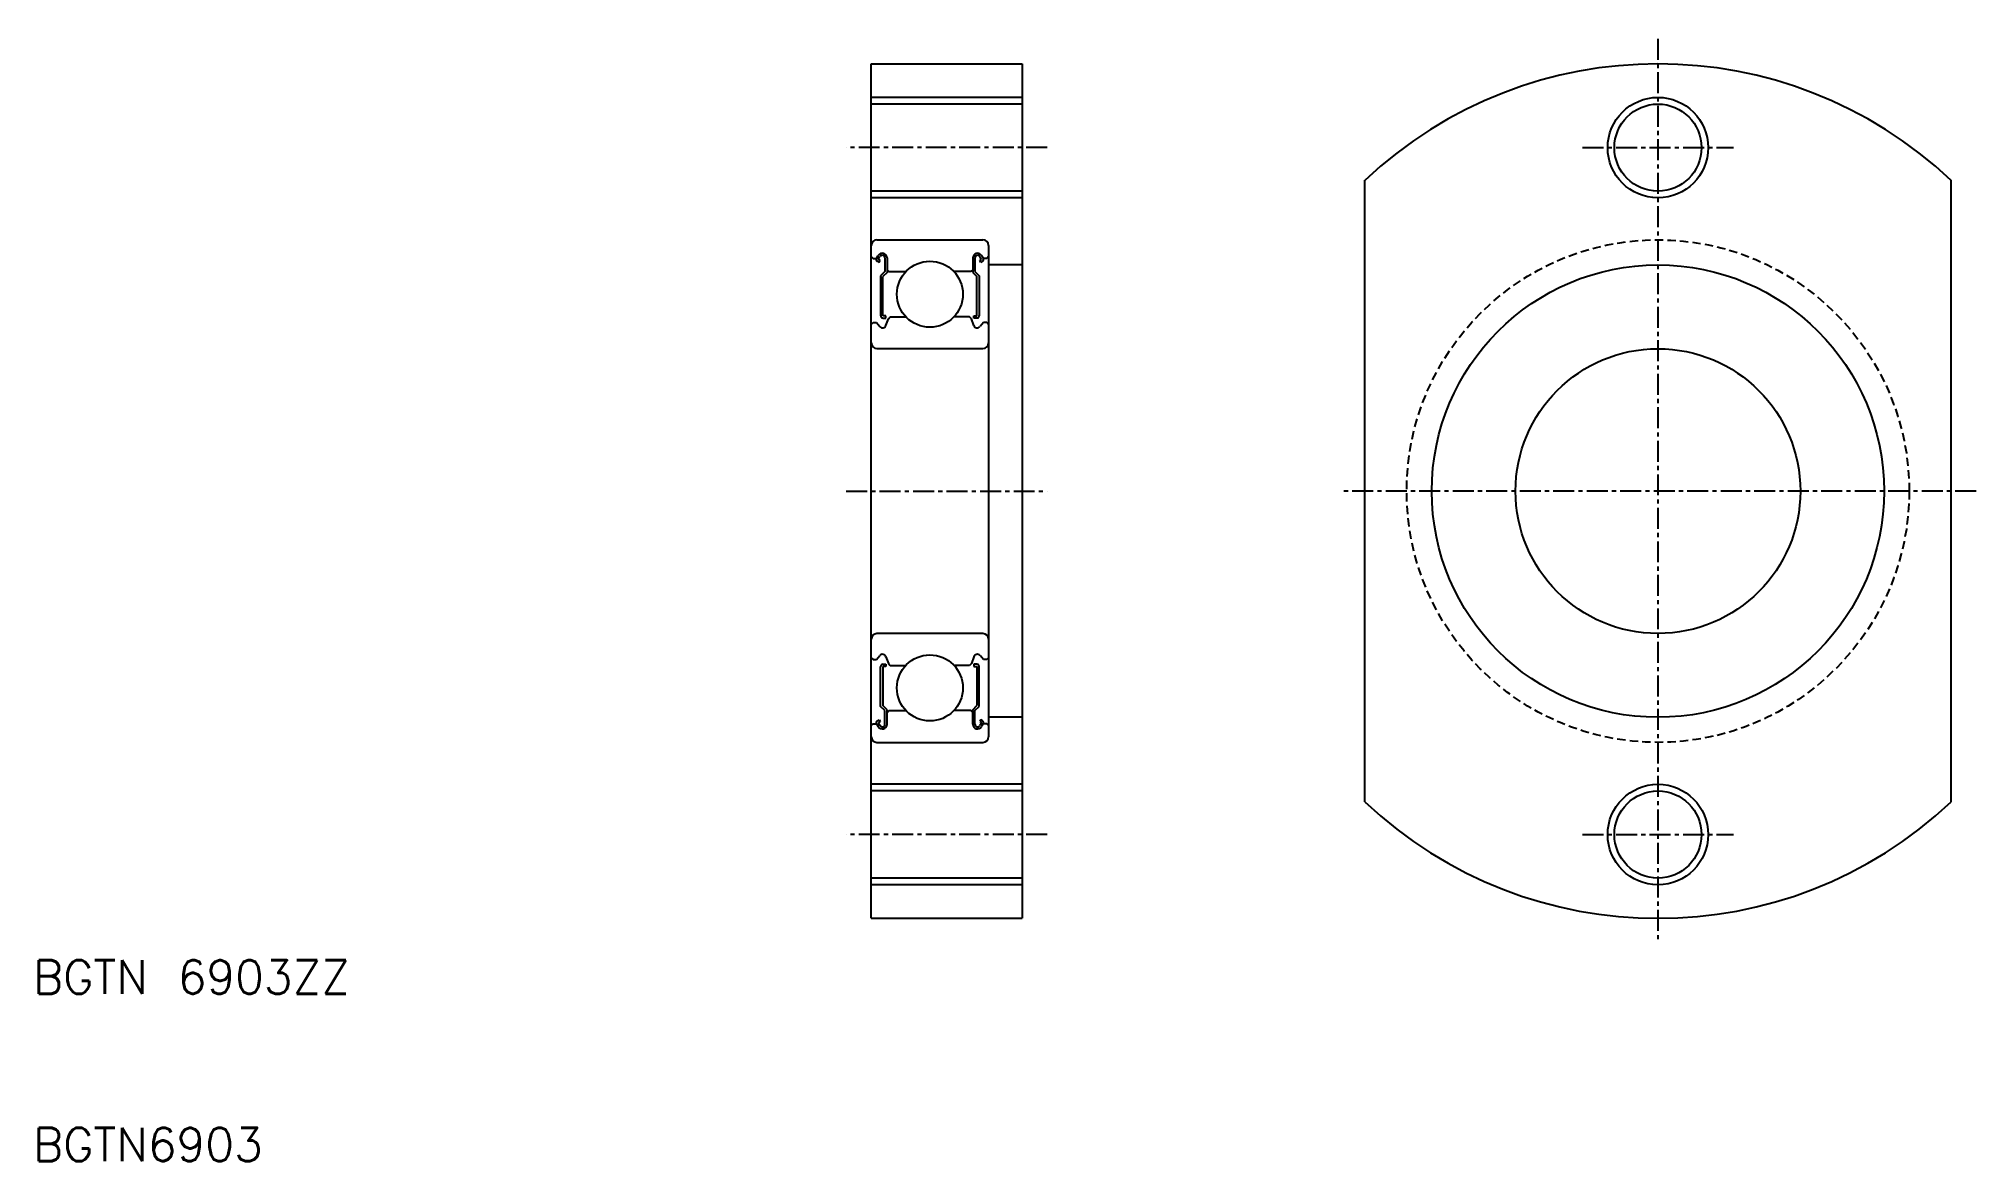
# Model space of a CAD drawing. Extents: x 10 to 126, y 10 to 77.
import ezdxf

# ---------------------------------------------------------------- set-up
doc = ezdxf.new("R2010")
doc.units = 0
doc.linetypes.add('CENTER', pattern=[2, 1.25, -0.25, 0.25, -0.25])
doc.linetypes.add('DASHED', pattern=[0.75, 0.5, -0.25])
doc.layers.get('0').update_dxf_attribs({"linetype": 'CONTINUOUS'})
doc.layers.add('CENTER', color=1, linetype='CENTER')
doc.styles.get("Standard").update_dxf_attribs({"font": 'txt.shx'})

msp = doc.modelspace()

# ---------------------------------------------------------------- linework, layer by layer
at = {"color": 7, "linetype": 'CONTINUOUS'}
for p, q in [((60.04, 24.5), (60.04, 75.5)), ((60.04, 75.5), (69.04, 75.5)), ((69.04, 75.5), (69.04, 24.5)), ((69.04, 73.1), (60.04, 73.1)), ((89.5, 31.45), (89.5, 68.55)), ((124.5, 31.45), (124.5, 68.55)), ((69.04, 67.9), (60.04, 67.9)), ((60.38, 65), (66.7, 65)), ((60.04, 64), (60.15, 63.89)), ((60.15, 63.89), (60.35, 63.89)), ((60.35, 63.89), (60.45, 64.06)), ((60.4, 63.72), (60.51, 63.65)), ((60.46, 63.82), (60.56, 64)), ((60.57, 63.76), (60.46, 63.82)), ((60.51, 63.65), (60.57, 63.76)), ((60.85, 63.92), (60.85, 63.1)), ((60.98, 63.92), (60.98, 63.05)), ((66.1, 63.92), (66.1, 63.05)), ((66.23, 63.92), (66.23, 63.1)), ((66.51, 63.76), (66.62, 63.82)), ((66.57, 63.65), (66.51, 63.76)), ((66.62, 63.82), (66.52, 64)), ((66.68, 63.72), (66.57, 63.65)), ((66.73, 63.89), (66.62, 64.06)), ((66.93, 63.89), (66.73, 63.89)), ((67.04, 64), (66.93, 63.89)), ((67.04, 64.66), (67.04, 35.34)), ((60.85, 63.1), (60.6, 62.85)), ((60.6, 62.85), (60.6, 60.46)), ((60.98, 63.05), (60.73, 62.8)), ((60.73, 60.46), (60.73, 62.8)), ((60.98, 63.21), (61.09, 63.1)), ((61.09, 63.1), (62.11, 63.1)), ((65.99, 63.1), (64.97, 63.1)), ((66.1, 63.21), (65.99, 63.1)), ((66.1, 63.05), (66.35, 62.8)), ((66.23, 63.1), (66.48, 62.85)), ((66.35, 60.46), (66.35, 62.8)), ((66.48, 62.85), (66.48, 60.46)), ((69.04, 63.5), (67.04, 63.5)), ((60.91, 60.46), (60.73, 60.46)), ((60.73, 60.33), (60.91, 60.33)), ((60.91, 60.33), (60.91, 60.46)), ((60.91, 59.89), (61.06, 60.29)), ((61.06, 60.29), (61.17, 60.4)), ((61.17, 60.4), (62.11, 60.4)), ((65.9, 60.4), (64.97, 60.4)), ((66.02, 60.29), (65.9, 60.4)), ((66.16, 59.89), (66.02, 60.29)), ((66.16, 60.46), (66.35, 60.46)), ((66.16, 60.33), (66.16, 60.46)), ((66.35, 60.33), (66.16, 60.33)), ((60.04, 59.95), (60.15, 60.06)), ((60.15, 60.06), (60.35, 60.06)), ((60.35, 60.06), (60.55, 59.82)), ((66.73, 60.06), (66.53, 59.82)), ((66.93, 60.06), (66.73, 60.06)), ((67.04, 59.95), (66.93, 60.06)), ((60.04, 40.05), (60.15, 39.94)), ((60.15, 39.94), (60.35, 39.94)), ((60.35, 39.94), (60.55, 40.18)), ((60.6, 37.15), (60.6, 39.54)), ((60.73, 39.67), (60.91, 39.67)), ((60.91, 39.54), (60.73, 39.54)), ((60.73, 39.54), (60.73, 37.2)), ((60.91, 40.11), (61.06, 39.71)), ((60.91, 39.67), (60.91, 39.54)), ((61.06, 39.71), (61.17, 39.6)), ((61.17, 39.6), (62.11, 39.6)), ((65.9, 39.6), (64.97, 39.6)), ((66.02, 39.71), (65.9, 39.6)), ((66.16, 40.11), (66.02, 39.71)), ((66.35, 39.67), (66.16, 39.67)), ((66.16, 39.67), (66.16, 39.54)), ((66.16, 39.54), (66.35, 39.54)), ((66.35, 39.54), (66.35, 37.2)), ((66.48, 37.15), (66.48, 39.54)), ((66.73, 39.94), (66.53, 40.18)), ((66.93, 39.94), (66.73, 39.94)), ((67.04, 40.05), (66.93, 39.94)), ((60.85, 36.9), (60.6, 37.15)), ((60.98, 36.95), (60.73, 37.2)), ((66.1, 36.95), (66.35, 37.2)), ((66.23, 36.9), (66.48, 37.15)), ((60.04, 36), (60.15, 36.11)), ((60.15, 36.11), (60.35, 36.11)), ((60.35, 36.11), (60.45, 35.94)), ((60.4, 36.28), (60.51, 36.35)), ((60.57, 36.24), (60.46, 36.17)), ((60.46, 36.17), (60.56, 36)), ((60.51, 36.35), (60.57, 36.24)), ((60.85, 36.08), (60.85, 36.9)), ((60.98, 36.08), (60.98, 36.95)), ((60.98, 36.79), (61.09, 36.9)), ((61.09, 36.9), (62.11, 36.9)), ((65.99, 36.9), (64.97, 36.9)), ((66.1, 36.79), (65.99, 36.9)), ((66.1, 36.08), (66.1, 36.95)), ((66.23, 36.08), (66.23, 36.9)), ((66.57, 36.35), (66.51, 36.24)), ((66.51, 36.24), (66.62, 36.17)), ((66.62, 36.17), (66.52, 36)), ((66.68, 36.28), (66.57, 36.35)), ((66.73, 36.11), (66.62, 35.94)), ((66.93, 36.11), (66.73, 36.11)), ((67.04, 36), (66.93, 36.11)), ((69.04, 36.5), (67.04, 36.5)), ((60.38, 35), (66.7, 35)), ((69.04, 32.1), (60.04, 32.1)), ((69.04, 26.9), (60.04, 26.9)), ((60.04, 24.5), (69.04, 24.5))]:
    msp.add_line(p, q, dxfattribs=at)
at = {"color": 3, "linetype": 'CONTINUOUS'}
for p, q in [((69.04, 73.5), (60.04, 73.5)), ((69.04, 67.5), (60.04, 67.5)), ((69.04, 32.5), (60.04, 32.5)), ((69.04, 26.5), (60.04, 26.5))]:
    msp.add_line(p, q, dxfattribs=at)
for p, q in [((66.7, 58.5), (60.38, 58.5)), ((66.7, 41.5), (60.38, 41.5))]:
    msp.add_line(p, q)
for centre in [(107, 70.5), (107, 29.5)]:
    msp.add_circle(centre, 3, dxfattribs=at)
at = {"color": 7, "linetype": 'CONTINUOUS'}
for centre, radius in [((107, 70.5), 2.6), ((63.54, 61.75), 1.97), ((107, 50), 13.5), ((107, 50), 8.5), ((63.54, 38.25), 1.97), ((107, 29.5), 2.6)]:
    msp.add_circle(centre, radius, dxfattribs=at)
at = {"color": 3, "linetype": 'DASHED'}
msp.add_circle((107, 50), 15, dxfattribs=at)
at = {"color": 7, "linetype": 'CONTINUOUS'}
for centre, radius, start, end in [((107, 50), 25.5, 46.6641, 133.3359), ((60.38, 64.66), 0.337, 90, 180), ((66.7, 64.66), 0.337, 0, 90), ((60.46, 63.82), 0.125, 149.9871, 240.009), ((60.7, 63.92), 0.28, 0, 150.0012), ((60.7, 63.92), 0.155, 0, 150.0026), ((66.38, 63.92), 0.28, 29.9988, 180), ((66.38, 63.92), 0.155, 29.9974, 180), ((66.62, 63.82), 0.125, 299.991, 30.0129), ((60.73, 60.46), 0.125, 180, 270), ((66.35, 60.46), 0.125, 270, 359.9999), ((60.71, 59.95), 0.21, 220.0002, 343.1527), ((66.36, 59.95), 0.21, 196.8473, 319.9998), ((60.71, 40.05), 0.21, 16.8473, 139.9998), ((60.73, 39.54), 0.125, 90, 180), ((66.36, 40.05), 0.21, 40.0002, 163.1527), ((66.35, 39.54), 0.125, 0.0001, 90), ((60.46, 36.17), 0.125, 119.991, 210.0129), ((60.7, 36.08), 0.28, 209.9988, 0), ((60.7, 36.08), 0.155, 209.9974, 0), ((66.38, 36.08), 0.28, 180, 330.0012), ((66.38, 36.08), 0.155, 180, 330.0026), ((66.62, 36.17), 0.125, 329.9871, 60.009), ((60.38, 35.34), 0.337, 180, 270), ((66.7, 35.34), 0.337, 270, 0), ((107, 50), 25.5, 226.6641, 313.3359)]:
    msp.add_arc(centre, radius, start, end, dxfattribs=at)
for centre, start, end in [((60.38, 58.84), 180, 270), ((66.7, 58.84), 270, 0), ((60.38, 41.16), 90, 180), ((66.7, 41.16), 0, 90)]:
    msp.add_arc(centre, 0.337, start, end)
at = {"layer": 'CENTER', "color": 1, "linetype": 'CENTER'}
for p, q in [((107, 77), (107, 23)), ((70.54, 70.5), (58.54, 70.5)), ((102.5, 70.5), (111.5, 70.5)), ((58.54, 50), (70.54, 50)), ((126, 50), (88, 50)), ((70.54, 29.5), (58.54, 29.5)), ((102.5, 29.5), (111.5, 29.5))]:
    msp.add_line(p, q, dxfattribs=at)

# ---------------------------------------------------------------- texts
at = {"color": 7, "linetype": 'CONTINUOUS'}
for s, p in [('BGTN 6903ZZ', (10, 20)), ('BGTN6903', (10, 10))]:
    msp.add_text(s, height=2, dxfattribs=at).set_placement(p)

doc.saveas('drawing.dxf')
